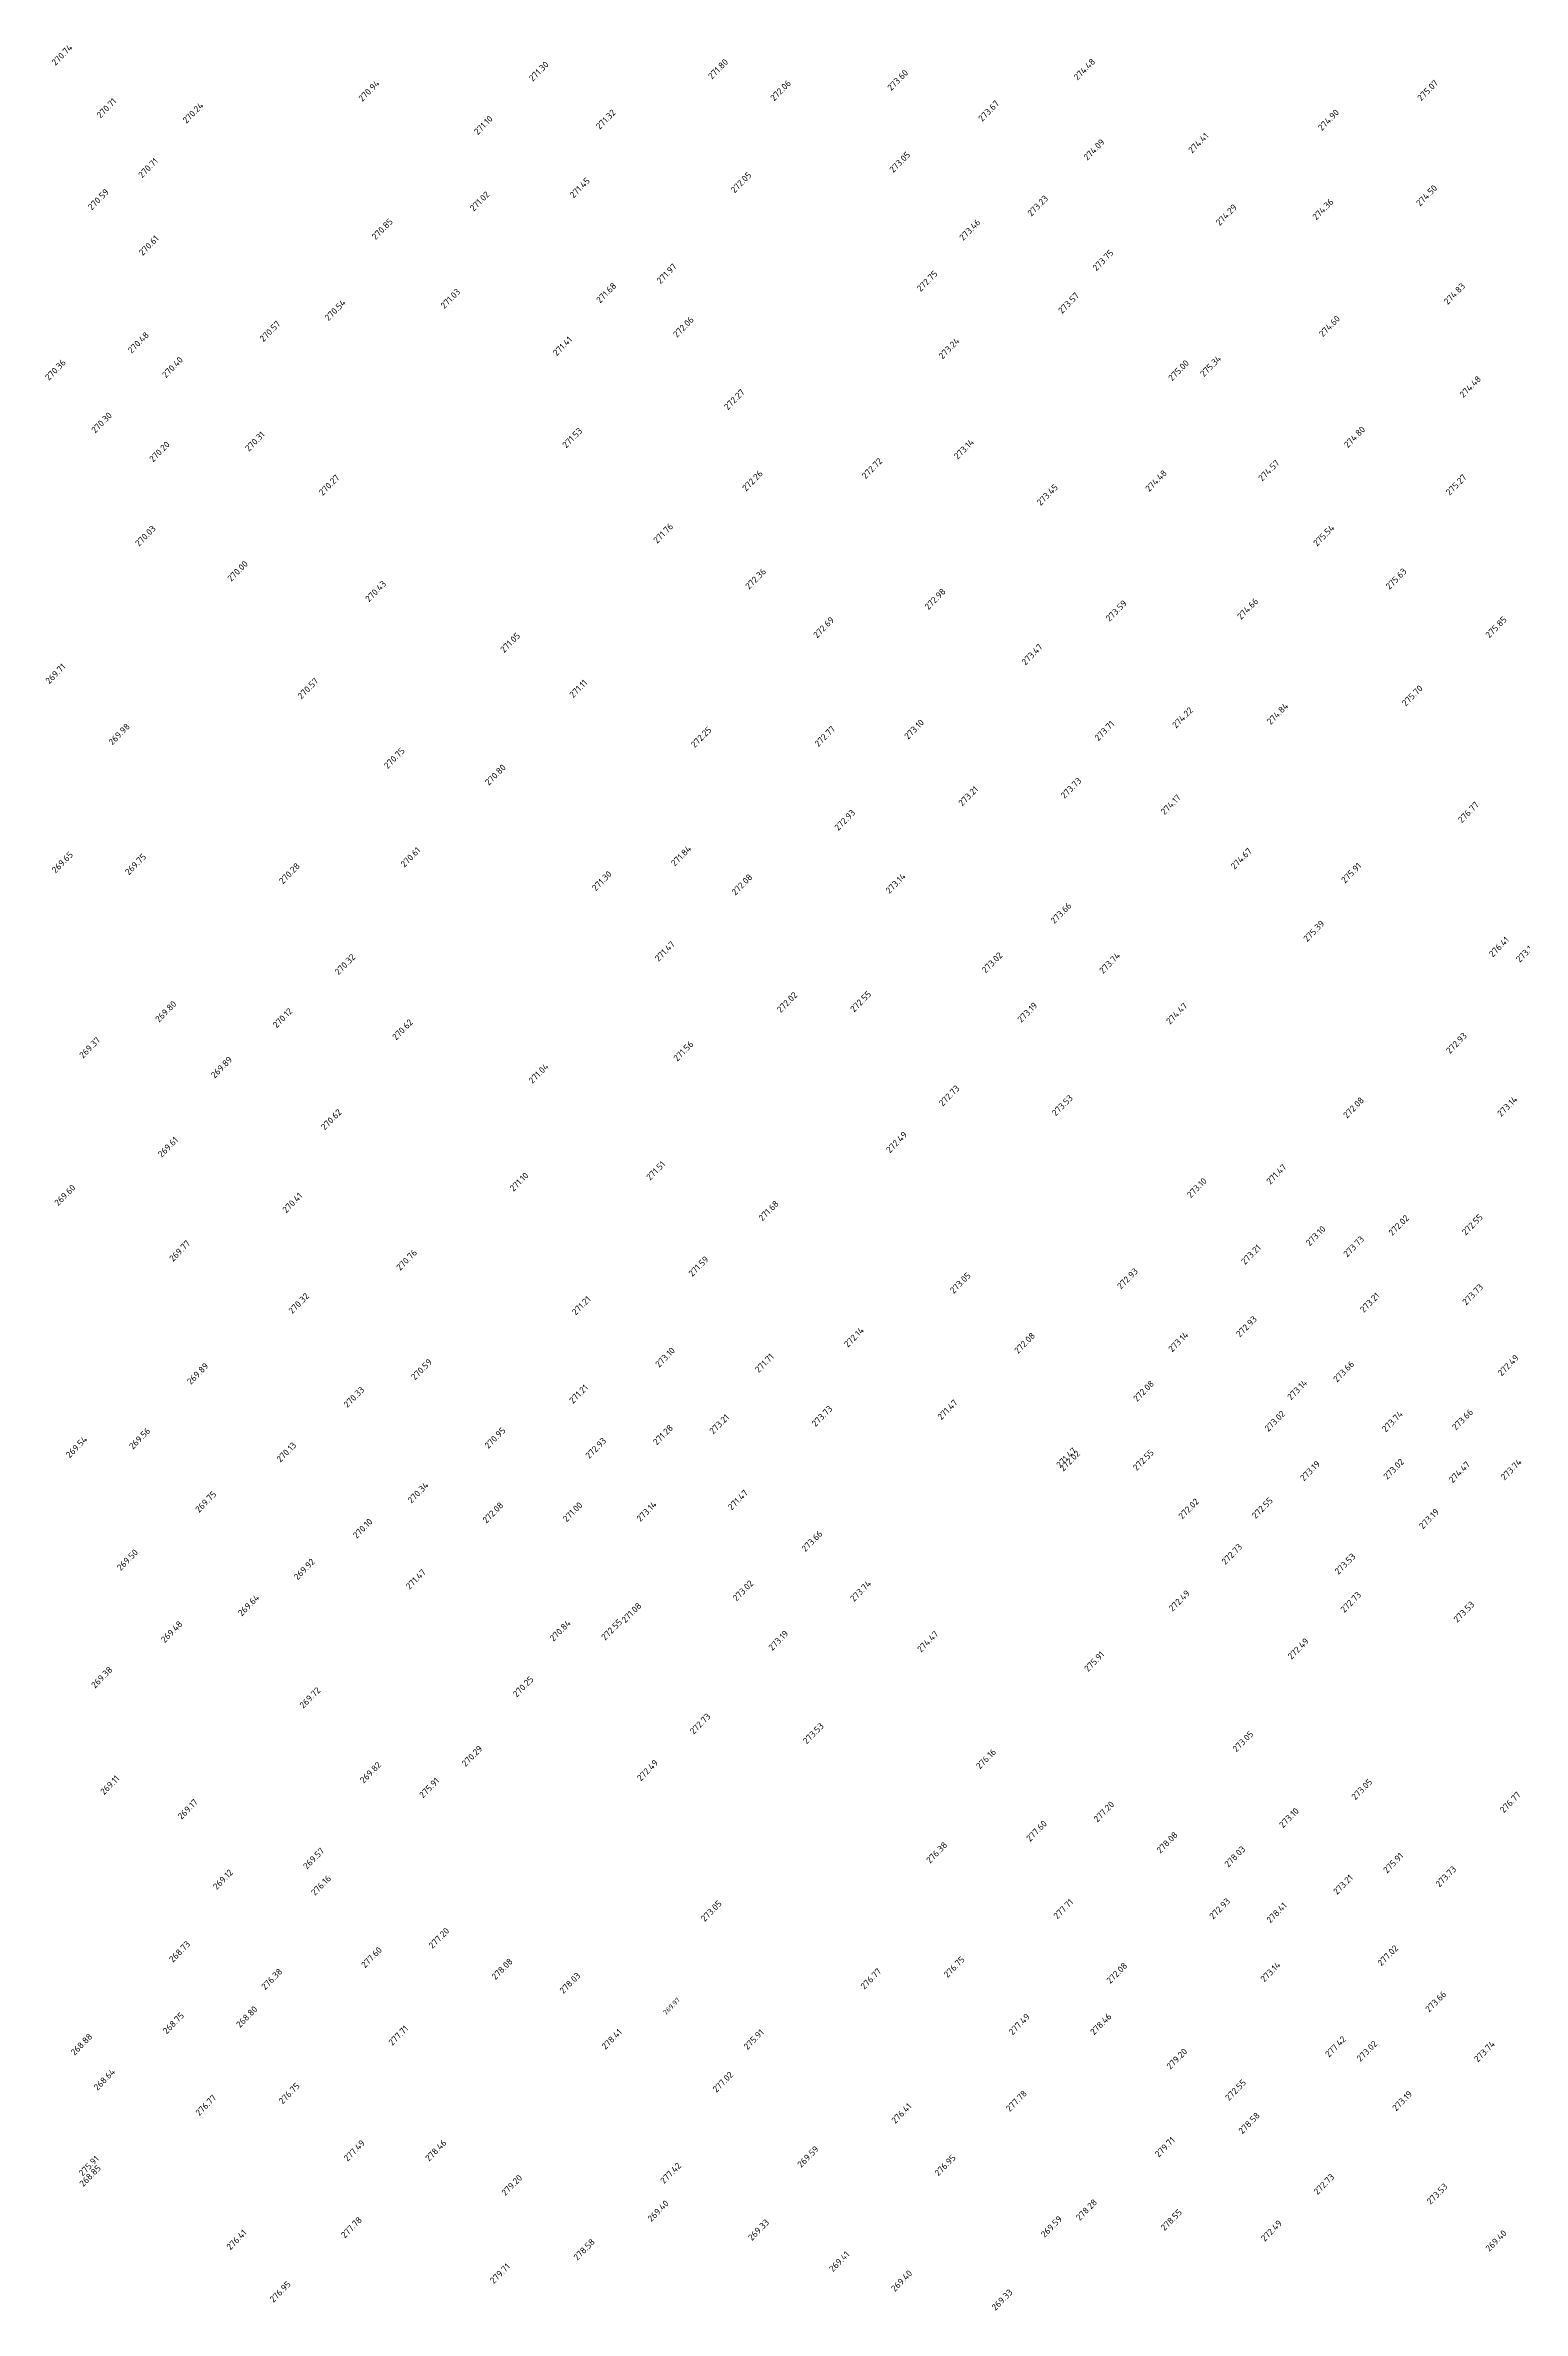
# Model space of a CAD drawing. Header units: metres. Extents: x 36952 to 37839, y 34980 to 35683.
# Drawn here: x 36959.1 to 37191.6, y 34980.9 to 35337.4 of the extents above; entities that cross this region are included whole.
import ezdxf

# ---------------------------------------------------------------- set-up
doc = ezdxf.new("R2010")
doc.units = ezdxf.units.M
doc.header["$LTSCALE"] = 5
doc.layers.add('Отметки', color=7, linetype='Continuous')
doc.styles.get("Standard").update_dxf_attribs({"font": 'simplex.shx'})

msp = doc.modelspace()

# ---------------------------------------------------------------- texts
at = {"layer": 'Отметки', "color": 7}
for s, height, p in [('270.74', 1, (36960.67, 35334.09, 270.74)), ('271.30', 1, (37035.8, 35331.59, 271.3)), ('271.80', 1, (37064, 35331.94, 271.8)), ('273.60', 1, (37092.21, 35330.12, 273.6)), ('274.48', 1, (37121.54, 35331.77, 274.48)), ('270.71', 1, (36967.77, 35325.8, 270.71)), ('270.94', 1, (37008.97, 35328.42, 270.94)), ('272.06', 1, (37073.79, 35328.5, 272.06)), ('273.67', 1, (37106.52, 35325.27, 273.67)), ('275.07', 1, (37175.62, 35328.51, 275.07)), ('270.24', 1, (36981.3, 35324.98, 270.24)), ('271.10', 1, (37027.15, 35323.19, 271.1)), ('271.32', 1, (37046.34, 35324.03, 271.32)), ('274.90', 1, (37159.99, 35323.84, 274.9)), ('274.09', 1, (37123.09, 35319.16, 274.09)), ('274.41', 1, (37139.57, 35320.27, 274.41)), ('270.71', 1, (36974.32, 35316.4, 270.71)), ('273.05', 1, (37092.53, 35317.22, 273.05)), ('270.59', 1, (36966.39, 35311.34, 270.59)), ('271.45', 1, (37042.22, 35313.23, 271.45)), ('272.05', 1, (37067.56, 35314.03, 272.05)), ('274.50', 1, (37175.43, 35311.94, 274.5)), ('271.02', 1, (37026.5, 35311.15, 271.02)), ('273.23', 1, (37114.26, 35310.36, 273.23)), ('274.29', 1, (37143.91, 35308.9, 274.29)), ('274.36', 1, (37159.11, 35309.77, 274.36)), ('270.61', 1, (36974.41, 35304.18, 270.61)), ('270.85', 1, (37011.07, 35306.67, 270.85)), ('273.46', 1, (37103.53, 35306.54, 273.46)), ('273.75', 1, (37124.51, 35301.77, 273.75)), ('271.97', 1, (37055.91, 35299.74, 271.97)), ('272.75', 1, (37096.84, 35298.51, 272.75)), ('270.54', 1, (37003.66, 35293.92, 270.54)), ('271.03', 1, (37021.89, 35295.83, 271.03)), ('271.68', 1, (37046.39, 35296.7, 271.68)), ('273.57', 1, (37119.09, 35295.04, 273.57)), ('274.83', 1, (37179.8, 35296.47, 274.83)), ('270.57', 1, (36993.41, 35290.61, 270.57)), ('272.06', 1, (37058.49, 35291.29, 272.06)), ('274.60', 1, (37160.15, 35291.39, 274.6)), ('270.48', 1, (36972.67, 35288.79, 270.48)), ('271.41', 1, (37039.58, 35288.4, 271.41)), ('273.24', 1, (37100.29, 35287.91, 273.24)), ('270.36', 1, (36959.64, 35284.53, 270.36)), ('270.40', 1, (36978.07, 35284.94, 270.4)), ('275.00', 1, (37136.42, 35284.45, 275)), ('275.34', 1, (37141.43, 35285.1, 275.34)), ('272.27', 1, (37066.51, 35279.89, 272.27)), ('274.48', 1, (37182.27, 35281.82, 274.48)), ('270.30', 1, (36966.93, 35276.24, 270.3)), ('270.31', 1, (36991.12, 35273.36, 270.31)), ('271.53', 1, (37041.06, 35273.9, 271.53)), ('273.14', 1, (37102.69, 35272.12, 273.14)), ('274.80', 1, (37164.08, 35273.94, 274.8)), ('270.20', 1, (36976.04, 35271.68, 270.2)), ('272.72', 1, (37088.19, 35269.05, 272.72)), ('274.57', 1, (37150.59, 35268.67, 274.57)), ('270.27', 1, (37002.74, 35266.43, 270.27)), ('272.26', 1, (37069.36, 35267.09, 272.26)), ('273.45', 1, (37115.73, 35264.84, 273.45)), ('274.48', 1, (37132.82, 35267.02, 274.48)), ('275.27', 1, (37180.1, 35266.45, 275.27)), ('270.03', 1, (36973.82, 35258.42, 270.03)), ('271.76', 1, (37055.37, 35258.89, 271.76)), ('275.54', 1, (37159.23, 35258.44, 275.54)), ('270.00', 1, (36988.34, 35252.89, 270)), ('272.36', 1, (37069.85, 35251.66, 272.36)), ('275.63', 1, (37170.63, 35251.64, 275.63)), ('270.43', 1, (37010.04, 35249.68, 270.43)), ('272.98', 1, (37098.07, 35248.45, 272.98)), ('274.66', 1, (37147.26, 35246.91, 274.66)), ('272.69', 1, (37080.55, 35243.99, 272.69)), ('273.59', 1, (37126.58, 35246.61, 273.59)), ('275.85', 1, (37186.34, 35244, 275.85)), ('271.05', 1, (37031.29, 35241.69, 271.05)), ('273.47', 1, (37113.33, 35239.74, 273.47)), ('269.71', 1, (36959.71, 35236.77, 269.71)), ('270.57', 1, (36999.39, 35234.41, 270.57)), ('271.11', 1, (37042.16, 35234.59, 271.11)), ('275.70', 1, (37173.2, 35233.27, 275.7)), ('274.22', 1, (37137.04, 35229.81, 274.22)), ('274.84', 1, (37151.94, 35230.37, 274.84)), ('269.98', 1, (36969.63, 35227.15, 269.98)), ('272.25', 1, (37061.29, 35226.75, 272.25)), ('272.77', 1, (37080.75, 35226.89, 272.77)), ('273.10', 1, (37094.88, 35228.06, 273.1)), ('273.71', 1, (37124.82, 35227.82, 273.71)), ('270.75', 1, (37012.98, 35223.44, 270.75)), ('270.80', 1, (37028.88, 35220.81, 270.8)), ('273.73', 1, (37119.49, 35218.74, 273.73)), ('273.21', 1, (37103.39, 35217.55, 273.21)), ('274.17', 1, (37135.24, 35216.19, 274.17)), ('276.77', 1, (37182.02, 35214.92, 276.77)), ('272.93', 1, (37083.88, 35213.69, 272.93)), ('270.61', 1, (37015.6, 35207.94, 270.61)), ('271.84', 1, (37058.16, 35208.1, 271.84)), ('274.67', 1, (37146.25, 35207.61, 274.67)), ('269.65', 1, (36960.7, 35207.01, 269.65)), ('269.75', 1, (36972.23, 35206.71, 269.75)), ('270.28', 1, (36996.47, 35205.3, 270.28)), ('275.91', 1, (37163.64, 35205.43, 275.91)), ('271.30', 1, (37045.72, 35204.21, 271.3)), ('272.08', 1, (37067.69, 35203.54, 272.08)), ('273.14', 1, (37091.94, 35203.79, 273.14)), ('273.66', 1, (37117.89, 35199.04, 273.66)), ('275.39', 1, (37157.68, 35196.21, 275.39)), ('276.41', 1, (37186.89, 35193.8, 276.41)), ('270.32', 1, (37005.23, 35191, 270.32)), ('271.47', 1, (37055.61, 35193.11, 271.47)), ('273.02', 1, (37107.08, 35191.28, 273.02)), ('273.74', 1, (37125.55, 35191.19, 273.74)), ('273.10', 1, (37191.14, 35192.96, 273.1)), ('269.80', 1, (36976.98, 35183.53, 269.8)), ('272.02', 1, (37074.82, 35185.04, 272.02)), ('272.55', 1, (37086.37, 35185.13, 272.55)), ('273.19', 1, (37112.68, 35183.5, 273.19)), ('274.47', 1, (37136.09, 35183.21, 274.47)), ('270.12', 1, (36995.49, 35182.64, 270.12)), ('270.62', 1, (37014.28, 35180.73, 270.62)), ('269.37', 1, (36965.03, 35177.87, 269.37)), ('271.56', 1, (37058.54, 35177.4, 271.56)), ('272.93', 1, (37180.14, 35178.59, 272.93)), ('269.89', 1, (36985.74, 35174.74, 269.89)), ('271.04', 1, (37035.76, 35173.89, 271.04)), ('272.73', 1, (37100.31, 35170.33, 272.73)), ('273.53', 1, (37118.11, 35168.79, 273.53)), ('272.08', 1, (37163.95, 35168.44, 272.08)), ('273.14', 1, (37188.2, 35168.7, 273.14)), ('270.62', 1, (37003.06, 35166.58, 270.62)), ('269.61', 1, (36977.4, 35162.29, 269.61)), ('272.49', 1, (37092.01, 35162.98, 272.49)), ('271.51', 1, (37054.26, 35158.67, 271.51)), ('271.47', 1, (37151.87, 35158.02, 271.47)), ('269.60', 1, (36961.11, 35154.65, 269.6)), ('271.10', 1, (37032.77, 35156.92, 271.1)), ('273.10', 1, (37139.37, 35155.91, 273.1)), ('270.41', 1, (36997, 35153.54, 270.41)), ('271.68', 1, (37071.94, 35152.27, 271.68)), ('273.10', 1, (37158.08, 35148.36, 273.1)), ('272.02', 1, (37171.08, 35149.95, 272.02)), ('272.55', 1, (37182.63, 35150.03, 272.55)), ('269.77', 1, (36979.19, 35145.89, 269.77)), ('270.76', 1, (37014.92, 35144.48, 270.76)), ('273.21', 1, (37147.88, 35145.41, 273.21)), ('273.73', 1, (37163.98, 35146.59, 273.73)), ('271.59', 1, (37060.91, 35143.52, 271.59)), ('273.05', 1, (37102.05, 35140.86, 273.05)), ('272.93', 1, (37128.37, 35141.54, 272.93)), ('270.32', 1, (36997.95, 35137.66, 270.32)), ('271.21', 1, (37042.56, 35137.46, 271.21)), ('273.21', 1, (37166.59, 35137.86, 273.21)), ('273.73', 1, (37182.7, 35139.04, 273.73)), ('272.93', 1, (37147.09, 35134, 272.93)), ('272.14', 1, (37085.39, 35132.38, 272.14)), ('272.08', 1, (37112.18, 35131.39, 272.08)), ('273.14', 1, (37136.43, 35131.65, 273.14)), ('269.89', 1, (36981.99, 35126.53, 269.89)), ('270.59', 1, (37017.25, 35127.24, 270.59)), ('273.10', 1, (37055.68, 35129.23, 273.1)), ('271.71', 1, (37071.36, 35128.4, 271.71)), ('273.66', 1, (37162.38, 35126.9, 273.66)), ('272.49', 1, (37188.27, 35127.88, 272.49)), ('270.33', 1, (37006.64, 35122.91, 270.33)), ('271.21', 1, (37042.13, 35123.55, 271.21)), ('272.08', 1, (37130.9, 35123.84, 272.08)), ('273.14', 1, (37155.14, 35124.1, 273.14)), ('273.21', 1, (37064.2, 35118.73, 273.21)), ('273.73', 1, (37080.3, 35119.91, 273.73)), ('271.47', 1, (37100.1, 35120.97, 271.47)), ('273.02', 1, (37151.57, 35119.14, 273.02)), ('273.74', 1, (37170.04, 35119.05, 273.74)), ('273.66', 1, (37181.09, 35119.35, 273.66)), ('269.54', 1, (36962.92, 35114.99, 269.54)), ('269.56', 1, (36972.87, 35116.35, 269.56)), ('270.95', 1, (37028.81, 35116.46, 270.95)), ('271.28', 1, (37055.33, 35117.03, 271.28)), ('270.13', 1, (36996.07, 35114.32, 270.13)), ('272.93', 1, (37044.69, 35114.86, 272.93)), ('271.47', 1, (37118.81, 35113.42, 271.47)), ('272.02', 1, (37119.31, 35112.9, 272.02)), ('272.55', 1, (37130.86, 35112.99, 272.55)), ('273.02', 1, (37170.28, 35111.59, 273.02)), ('273.74', 1, (37188.75, 35111.5, 273.74)), ('273.19', 1, (37157.17, 35111.35, 273.19)), ('274.47', 1, (37180.58, 35111.07, 274.47)), ('269.75', 1, (36983.28, 35106.4, 269.75)), ('270.34', 1, (37016.71, 35107.86, 270.34)), ('272.08', 1, (37028.5, 35104.71, 272.08)), ('271.00', 1, (37041.13, 35104.92, 271)), ('273.14', 1, (37052.74, 35104.97, 273.14)), ('271.47', 1, (37067.11, 35106.78, 271.47)), ('272.02', 1, (37138.02, 35105.35, 272.02)), ('272.55', 1, (37149.58, 35105.44, 272.55)), ('270.10', 1, (37008.09, 35102.32, 270.1)), ('273.19', 1, (37175.89, 35103.81, 273.19)), ('269.50', 1, (36970.96, 35097.26, 269.5)), ('273.66', 1, (37078.7, 35100.22, 273.66)), ('272.73', 1, (37144.8, 35098.19, 272.73)), ('269.92', 1, (36998.79, 35095.79, 269.92)), ('271.47', 1, (37016.42, 35094.29, 271.47)), ('273.53', 1, (37162.6, 35096.65, 273.53)), ('269.64', 1, (36990.01, 35090.1, 269.64)), ('273.02', 1, (37067.88, 35092.46, 273.02)), ('273.74', 1, (37086.35, 35092.37, 273.74)), ('272.49', 1, (37136.5, 35090.83, 272.49)), ('272.73', 1, (37163.52, 35090.64, 272.73)), ('271.08', 1, (37050.37, 35089.03, 271.08)), ('273.53', 1, (37181.31, 35089.1, 273.53)), ('269.48', 1, (36977.88, 35085.91, 269.48)), ('270.84', 1, (37039.06, 35086.13, 270.84)), ('272.55', 1, (37047.18, 35086.3, 272.55)), ('273.19', 1, (37073.49, 35084.67, 273.19)), ('274.47', 1, (37096.9, 35084.39, 274.47)), ('272.49', 1, (37155.21, 35083.29, 272.49)), ('275.91', 1, (37123.19, 35081.36, 275.91)), ('269.38', 1, (36966.91, 35078.76, 269.38)), ('270.25', 1, (37033.27, 35077.35, 270.25)), ('269.72', 1, (36999.69, 35075.58, 269.72)), ('272.73', 1, (37061.12, 35071.51, 272.73)), ('273.53', 1, (37078.92, 35069.97, 273.53)), ('273.05', 1, (37146.54, 35068.72, 273.05)), ('270.29', 1, (37025.22, 35066.42, 270.29)), ('276.16', 1, (37106.17, 35066.03, 276.16)), ('269.11', 1, (36968.33, 35061.98, 269.11)), ('269.82', 1, (37009.2, 35063.8, 269.82)), ('272.49', 1, (37052.81, 35064.15, 272.49)), ('269.17', 1, (36980.52, 35058.11, 269.17)), ('275.91', 1, (37018.53, 35061.47, 275.91)), ('273.05', 1, (37165.25, 35061.17, 273.05)), ('276.77', 1, (37188.62, 35059.14, 276.77)), ('277.60', 1, (37114.06, 35054.63, 277.6)), ('277.20', 1, (37124.67, 35057.68, 277.2)), ('273.10', 1, (37153.87, 35056.78, 273.1)), ('276.38', 1, (37098.32, 35051.2, 276.38)), ('278.08', 1, (37134.58, 35052.78, 278.08)), ('269.57', 1, (37000.26, 35050.28, 269.57)), ('278.03', 1, (37145.26, 35050.58, 278.03)), ('275.91', 1, (37170.25, 35049.65, 275.91)), ('273.73', 1, (37178.49, 35047.46, 273.73)), ('269.12', 1, (36986.07, 35047.06, 269.12)), ('276.16', 1, (37001.51, 35046.13, 276.16)), ('273.21', 1, (37162.38, 35046.28, 273.21)), ('273.05', 1, (37062.86, 35042.03, 273.05)), ('277.71', 1, (37118.35, 35042.43, 277.71)), ('272.93', 1, (37142.88, 35042.41, 272.93)), ('278.41', 1, (37151.88, 35041.8, 278.41)), ('277.20', 1, (37020.02, 35037.79, 277.2)), ('268.73', 1, (36979.16, 35035.61, 268.73)), ('277.60', 1, (37009.4, 35034.74, 277.6)), ('276.75', 1, (37101.08, 35033.21, 276.75)), ('277.02', 1, (37169.36, 35035.04, 277.02)), ('276.38', 1, (36993.67, 35031.3, 276.38)), ('278.08', 1, (37029.92, 35032.88, 278.08)), ('278.03', 1, (37040.61, 35030.69, 278.03)), ('276.77', 1, (37087.98, 35031.37, 276.77)), ('272.08', 1, (37126.69, 35032.26, 272.08)), ('273.14', 1, (37150.93, 35032.51, 273.14)), ('269.97', 0.75, (37056.78, 35027.43, 269.97)), ('273.66', 1, (37176.88, 35027.76, 273.66)), ('268.75', 1, (36978.18, 35024.35, 268.75)), ('268.80', 1, (36989.72, 35025.35, 268.8)), ('277.71', 1, (37013.69, 35022.53, 277.71)), ('277.49', 1, (37111.31, 35024.19, 277.49)), ('278.46', 1, (37124.13, 35024.2, 278.46)), ('268.88', 1, (36963.69, 35020.98, 268.88)), ('278.41', 1, (37047.23, 35021.91, 278.41)), ('275.91', 1, (37069.6, 35021.88, 275.91)), ('279.20', 1, (37136.14, 35018.78, 279.2)), ('277.42', 1, (37161.11, 35020.68, 277.42)), ('273.02', 1, (37166.07, 35020.01, 273.02)), ('273.74', 1, (37184.54, 35019.92, 273.74)), ('268.64', 1, (36967.3, 35015.46, 268.64)), ('276.77', 1, (36983.32, 35011.47, 276.77)), ('276.75', 1, (36996.42, 35013.32, 276.75)), ('277.02', 1, (37064.71, 35015.15, 277.02)), ('277.78', 1, (37110.87, 35012.13, 277.78)), ('272.55', 1, (37145.37, 35013.85, 272.55)), ('273.19', 1, (37171.68, 35012.22, 273.19)), ('276.41', 1, (37092.85, 35010.25, 276.41)), ('278.58', 1, (37147.47, 35008.61, 278.58)), ('279.71', 1, (37134.32, 35004.96, 279.71)), ('275.91', 1, (36964.95, 35001.99, 275.91)), ('277.49', 1, (37006.65, 35004.3, 277.49)), ('278.46', 1, (37019.47, 35004.31, 278.46)), ('269.59', 1, (37078.04, 35003.33, 269.59)), ('276.95', 1, (37099.64, 35001.99, 276.95)), ('268.85', 1, (36965.05, 35000.31, 268.85)), ('279.20', 1, (37031.48, 34998.89, 279.2)), ('277.42', 1, (37056.46, 35000.78, 277.42)), ('272.73', 1, (37159.31, 34999.06, 272.73)), ('273.53', 1, (37177.1, 34997.52, 273.53)), ('269.40', 1, (37054.47, 34994.81, 269.4)), ('278.28', 1, (37121.89, 34994.99, 278.28)), ('276.41', 1, (36988.2, 34990.36, 276.41)), ('277.78', 1, (37006.22, 34992.23, 277.78)), ('269.33', 1, (37070.29, 34991.84, 269.33)), ('269.59', 1, (37116.36, 34992.33, 269.59)), ('278.55', 1, (37135.23, 34993.39, 278.55)), ('272.49', 1, (37151, 34991.7, 272.49)), ('278.58', 1, (37042.81, 34988.72, 278.58)), ('269.41', 1, (37083.04, 34986.92, 269.41)), ('269.40', 1, (37186.34, 34990.12, 269.4)), ('279.71', 1, (37029.66, 34985.07, 279.71)), ('269.40', 1, (37092.79, 34983.81, 269.4)), ('276.95', 1, (36994.99, 34982.1, 276.95)), ('269.33', 1, (37108.61, 34980.84, 269.33))]:
    msp.add_text(s, height=height, rotation=45.4189, dxfattribs=at).set_placement(p)

doc.saveas('drawing.dxf')
